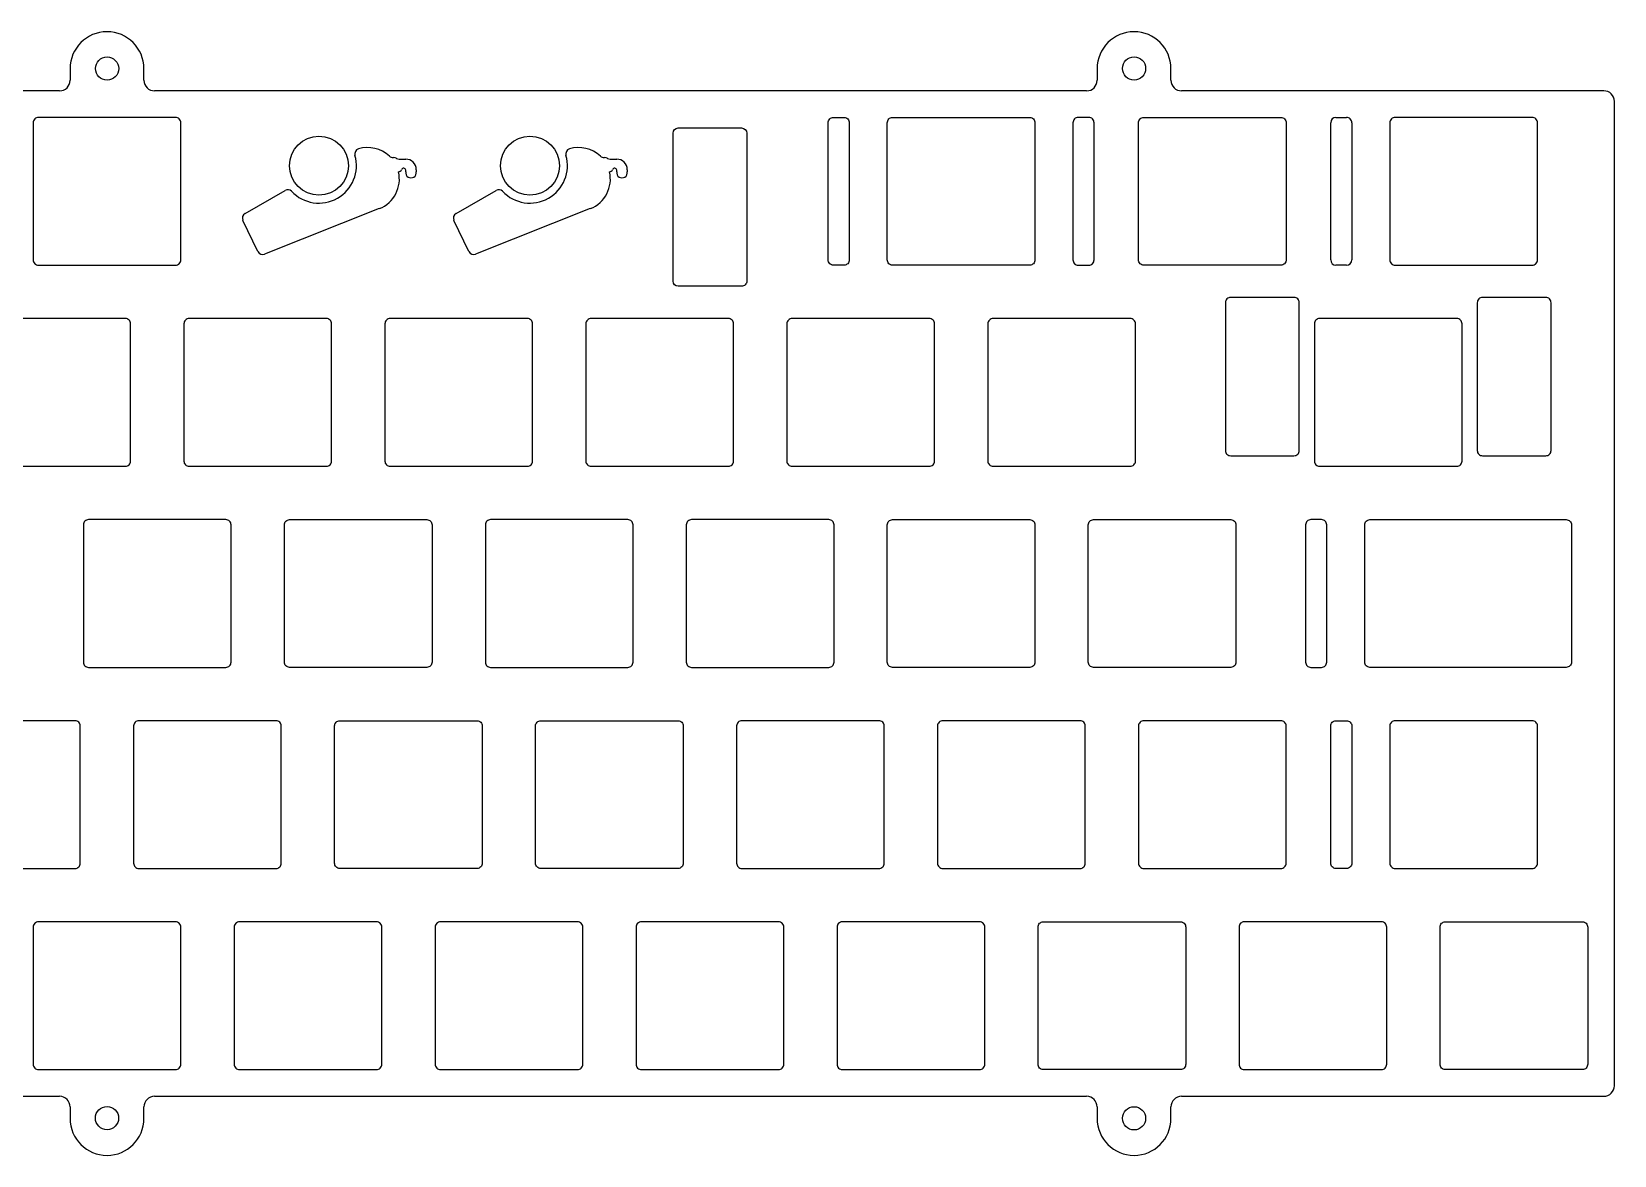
# Model space of a CAD drawing. Header units: millimetres. Extents: x -295 to 9, y 41 to 147.
# Drawn here: x -140.6 to 9.4, y 40.5 to 147 of the extents above; entities that cross this region are included whole.
import ezdxf

# ---------------------------------------------------------------- set-up
doc = ezdxf.new("R2010")
doc.units = ezdxf.units.MM
doc.layers.get('0').update_dxf_attribs({"linetype": 'CONTINUOUS'})

msp = doc.modelspace()

# ---------------------------------------------------------------- linework, layer by layer
for p, q in [((-136.93, 143.45), (-136.93, 142.35)), ((-136.93, 143.45), (-136.93, 142.35)), ((-129.93, 142.35), (-129.93, 143.45)), ((-129.93, 142.35), (-129.93, 143.45)), ((-39.58, 143.45), (-39.58, 142.35)), ((-39.58, 143.45), (-39.58, 142.35)), ((-32.58, 142.35), (-32.58, 143.45)), ((-32.58, 142.35), (-32.58, 143.45)), ((-137.93, 141.35), (-226.28, 141.35)), ((-137.93, 141.35), (-226.28, 141.35)), ((-40.58, 141.35), (-128.93, 141.35)), ((-40.58, 141.35), (-128.93, 141.35)), ((8.45, 141.35), (-31.58, 141.35)), ((8.45, 141.35), (-31.58, 141.35)), ((9.45, 47.1), (9.45, 140.35)), ((9.45, 47.1), (9.45, 140.35)), ((-17.44, 125.33), (-17.44, 138.33)), ((-17.44, 125.33), (-17.44, 138.33)), ((-16.94, 138.83), (-15.94, 138.83)), ((-16.94, 138.83), (-15.94, 138.83)), ((-15.44, 138.33), (-15.44, 125.33)), ((-15.44, 138.33), (-15.44, 125.33)), ((-106.32, 135.03), (-106.26, 135.03)), ((-106.32, 135.03), (-106.26, 135.03)), ((-86.32, 135.03), (-86.26, 135.03)), ((-86.32, 135.03), (-86.26, 135.03)), ((-106.01, 134.96), (-105.99, 134.95)), ((-106.01, 134.96), (-105.99, 134.95)), ((-105.74, 134.88), (-105.12, 134.88)), ((-105.74, 134.88), (-105.12, 134.88)), ((-105.12, 133.68), (-105.12, 133.83)), ((-105.12, 133.68), (-105.12, 133.83)), ((-104.12, 133.88), (-104.12, 133.68)), ((-104.12, 133.88), (-104.12, 133.68)), ((-86.01, 134.96), (-85.99, 134.95)), ((-86.01, 134.96), (-85.99, 134.95)), ((-85.74, 134.88), (-85.12, 134.88)), ((-85.74, 134.88), (-85.12, 134.88)), ((-85.12, 133.68), (-85.12, 133.83)), ((-85.12, 133.68), (-85.12, 133.83)), ((-84.12, 133.88), (-84.12, 133.68)), ((-84.12, 133.88), (-84.12, 133.68)), ((-120.35, 129.73), (-116.55, 131.92)), ((-120.35, 129.73), (-116.55, 131.92)), ((-100.35, 129.73), (-96.55, 131.92)), ((-100.35, 129.73), (-96.55, 131.92)), ((-119.13, 126.13), (-120.55, 129.08)), ((-119.13, 126.13), (-120.55, 129.08)), ((-107.62, 130.19), (-118.49, 125.89)), ((-107.62, 130.19), (-118.49, 125.89)), ((-99.13, 126.13), (-100.55, 129.08)), ((-99.13, 126.13), (-100.55, 129.08)), ((-87.62, 130.19), (-98.49, 125.89)), ((-87.62, 130.19), (-98.49, 125.89)), ((-15.94, 124.83), (-16.94, 124.83)), ((-15.94, 124.83), (-16.94, 124.83)), ((-226.28, 46.1), (-137.93, 46.1)), ((-226.28, 46.1), (-137.93, 46.1)), ((-136.93, 45.1), (-136.93, 44)), ((-136.93, 45.1), (-136.93, 44)), ((-129.93, 44), (-129.93, 45.1)), ((-129.93, 44), (-129.93, 45.1)), ((-128.93, 46.1), (-40.58, 46.1)), ((-128.93, 46.1), (-40.58, 46.1)), ((-39.58, 45.1), (-39.58, 44)), ((-39.58, 45.1), (-39.58, 44)), ((-32.58, 44), (-32.58, 45.1)), ((-32.58, 44), (-32.58, 45.1)), ((-31.58, 46.1), (8.45, 46.1)), ((-31.58, 46.1), (8.45, 46.1))]:
    msp.add_line(p, q)
for points in [[(-126.43, 125.33), (-126.43, 138.33, 0.414214), (-126.93, 138.83), (-139.93, 138.83, 0.414214), (-140.43, 138.33), (-140.43, 125.33, 0.414214), (-139.93, 124.83), (-126.93, 124.83, 0.414214)], [(-126.43, 125.33), (-126.43, 138.33, 0.414214), (-126.93, 138.83), (-139.93, 138.83, 0.414214), (-140.43, 138.33), (-140.43, 125.33, 0.414214), (-139.93, 124.83), (-126.93, 124.83, 0.414214)], [(-65.07, 138.33, -0.414214), (-64.57, 138.83), (-63.57, 138.83, -0.414214), (-63.07, 138.33), (-63.07, 125.33, -0.414214), (-63.57, 124.83), (-64.57, 124.83, -0.414214), (-65.07, 125.33)], [(-65.07, 138.33, -0.414214), (-64.57, 138.83), (-63.57, 138.83, -0.414214), (-63.07, 138.33), (-63.07, 125.33, -0.414214), (-63.57, 124.83), (-64.57, 124.83, -0.414214), (-65.07, 125.33)], [(-59.47, 138.33, -0.414214), (-58.97, 138.83), (-45.97, 138.83, -0.414214), (-45.47, 138.33), (-45.47, 125.33, -0.414214), (-45.97, 124.83), (-58.97, 124.83, -0.414214), (-59.47, 125.33)], [(-59.47, 138.33, -0.414214), (-58.97, 138.83), (-45.97, 138.83, -0.414214), (-45.47, 138.33), (-45.47, 125.33, -0.414214), (-45.97, 124.83), (-58.97, 124.83, -0.414214), (-59.47, 125.33)], [(-39.87, 125.33), (-39.87, 138.33, 0.414214), (-40.37, 138.83), (-41.37, 138.83, 0.414214), (-41.87, 138.33), (-41.87, 125.33, 0.414214), (-41.37, 124.83), (-40.37, 124.83, 0.414214)], [(-39.87, 125.33), (-39.87, 138.33, 0.414214), (-40.37, 138.83), (-41.37, 138.83, 0.414214), (-41.87, 138.33), (-41.87, 125.33, 0.414214), (-41.37, 124.83), (-40.37, 124.83, 0.414214)], [(-22.16, 138.83, -0.414214), (-21.66, 138.33), (-21.66, 125.33, -0.414214), (-22.16, 124.83), (-35.16, 124.83, -0.414214), (-35.66, 125.33), (-35.66, 138.33, -0.414214), (-35.16, 138.83)], [(-22.16, 138.83, -0.414214), (-21.66, 138.33), (-21.66, 125.33, -0.414214), (-22.16, 124.83), (-35.16, 124.83, -0.414214), (-35.66, 125.33), (-35.66, 138.33, -0.414214), (-35.16, 138.83)], [(-11.34, 124.83), (1.66, 124.83, 0.414214), (2.16, 125.33), (2.16, 138.33, 0.414214), (1.66, 138.83), (-11.34, 138.83, 0.414214), (-11.84, 138.33), (-11.84, 125.33, 0.414214)], [(-11.34, 124.83), (1.66, 124.83, 0.414214), (2.16, 125.33), (2.16, 138.33, 0.414214), (1.66, 138.83), (-11.34, 138.83, 0.414214), (-11.84, 138.33), (-11.84, 125.33, 0.414214)], [(-79.78, 137.33, -0.414213), (-79.28, 137.83), (-73.28, 137.83, -0.414213), (-72.78, 137.33), (-72.78, 123.33, -0.414215), (-73.28, 122.83), (-79.28, 122.83, -0.414213), (-79.78, 123.33)], [(-79.78, 137.33, -0.414213), (-79.28, 137.83), (-73.28, 137.83, -0.414213), (-72.78, 137.33), (-72.78, 123.33, -0.414215), (-73.28, 122.83), (-79.28, 122.83, -0.414213), (-79.78, 123.33)], [(-21.42, 106.78), (-21.41, 106.78), (-20.92, 106.78, 0.414214), (-20.42, 107.28), (-20.42, 121.28, 0.414214), (-20.92, 121.78), (-26.92, 121.78, 0.414214), (-27.42, 121.28), (-27.42, 107.28, 0.414214), (-26.92, 106.78), (-26.44, 106.78), (-26.42, 106.78)], [(-21.42, 106.78), (-21.41, 106.78), (-20.92, 106.78, 0.414214), (-20.42, 107.28), (-20.42, 121.28, 0.414214), (-20.92, 121.78), (-26.92, 121.78, 0.414214), (-27.42, 121.28), (-27.42, 107.28, 0.414214), (-26.92, 106.78), (-26.44, 106.78), (-26.42, 106.78)], [(3.45, 107.28), (3.45, 121.28, 0.414214), (2.95, 121.78), (-3.05, 121.78, 0.414214), (-3.55, 121.28), (-3.55, 107.28, 0.414214), (-3.05, 106.78), (-2.56, 106.78), (-2.55, 106.78), (2.45, 106.78), (2.47, 106.78), (2.95, 106.78, 0.414214)], [(3.45, 107.28), (3.45, 121.28, 0.414214), (2.95, 121.78), (-3.05, 121.78, 0.414214), (-3.55, 121.28), (-3.55, 107.28, 0.414214), (-3.05, 106.78), (-2.56, 106.78), (-2.55, 106.78), (2.45, 106.78), (2.47, 106.78), (2.95, 106.78, 0.414214)], [(-132.19, 105.78), (-132.18, 105.78), (-131.69, 105.78, 0.414214), (-131.19, 106.28), (-131.19, 119.28, 0.414214), (-131.69, 119.78), (-144.69, 119.78, 0.414214), (-145.19, 119.28), (-145.19, 106.28, 0.414214), (-144.69, 105.78), (-144.21, 105.78), (-144.19, 105.78)], [(-132.19, 105.78), (-132.18, 105.78), (-131.69, 105.78, 0.414214), (-131.19, 106.28), (-131.19, 119.28, 0.414214), (-131.69, 119.78), (-144.69, 119.78, 0.414214), (-145.19, 119.28), (-145.19, 106.28, 0.414214), (-144.69, 105.78), (-144.21, 105.78), (-144.19, 105.78)], [(-112.14, 106.28), (-112.14, 119.28, 0.414214), (-112.64, 119.78), (-125.64, 119.78, 0.414214), (-126.14, 119.28), (-126.14, 106.28, 0.414214), (-125.64, 105.78), (-125.16, 105.78), (-125.14, 105.78), (-113.14, 105.78), (-113.13, 105.78), (-112.64, 105.78, 0.414214)], [(-112.14, 106.28), (-112.14, 119.28, 0.414214), (-112.64, 119.78), (-125.64, 119.78, 0.414214), (-126.14, 119.28), (-126.14, 106.28, 0.414214), (-125.64, 105.78), (-125.16, 105.78), (-125.14, 105.78), (-113.14, 105.78), (-113.13, 105.78), (-112.64, 105.78, 0.414214)], [(-93.09, 106.28), (-93.09, 119.28, 0.414214), (-93.59, 119.78), (-106.59, 119.78, 0.414214), (-107.09, 119.28), (-107.09, 106.28, 0.414214), (-106.59, 105.78), (-106.11, 105.78), (-106.09, 105.78), (-94.09, 105.78), (-94.08, 105.78), (-93.59, 105.78, 0.414214)], [(-93.09, 106.28), (-93.09, 119.28, 0.414214), (-93.59, 119.78), (-106.59, 119.78, 0.414214), (-107.09, 119.28), (-107.09, 106.28, 0.414214), (-106.59, 105.78), (-106.11, 105.78), (-106.09, 105.78), (-94.09, 105.78), (-94.08, 105.78), (-93.59, 105.78, 0.414214)], [(-74.54, 119.78), (-87.54, 119.78, 0.414214), (-88.04, 119.28), (-88.04, 106.28, 0.414214), (-87.54, 105.78), (-87.06, 105.78), (-87.04, 105.78), (-75.04, 105.78), (-75.03, 105.78), (-74.54, 105.78, 0.414214), (-74.04, 106.28), (-74.04, 119.28, 0.414214)], [(-74.54, 119.78), (-87.54, 119.78, 0.414214), (-88.04, 119.28), (-88.04, 106.28, 0.414214), (-87.54, 105.78), (-87.06, 105.78), (-87.04, 105.78), (-75.04, 105.78), (-75.03, 105.78), (-74.54, 105.78, 0.414214), (-74.04, 106.28), (-74.04, 119.28, 0.414214)], [(-67.99, 105.78), (-55.99, 105.78), (-55.98, 105.78), (-55.49, 105.78, 0.414214), (-54.99, 106.28), (-54.99, 119.28, 0.414214), (-55.49, 119.78), (-68.49, 119.78, 0.414214), (-68.99, 119.28), (-68.99, 106.28, 0.414214), (-68.49, 105.78), (-68.01, 105.78)], [(-67.99, 105.78), (-55.99, 105.78), (-55.98, 105.78), (-55.49, 105.78, 0.414214), (-54.99, 106.28), (-54.99, 119.28, 0.414214), (-55.49, 119.78), (-68.49, 119.78, 0.414214), (-68.99, 119.28), (-68.99, 106.28, 0.414214), (-68.49, 105.78), (-68.01, 105.78)], [(-48.94, 105.78), (-36.94, 105.78), (-36.93, 105.78), (-36.44, 105.78, 0.414214), (-35.94, 106.28), (-35.94, 119.28, 0.414214), (-36.44, 119.78), (-49.44, 119.78, 0.414214), (-49.94, 119.28), (-49.94, 106.28, 0.414214), (-49.44, 105.78), (-48.96, 105.78)], [(-48.94, 105.78), (-36.94, 105.78), (-36.93, 105.78), (-36.44, 105.78, 0.414214), (-35.94, 106.28), (-35.94, 119.28, 0.414214), (-36.44, 119.78), (-49.44, 119.78, 0.414214), (-49.94, 119.28), (-49.94, 106.28, 0.414214), (-49.44, 105.78), (-48.96, 105.78)], [(-17.99, 105.78), (-5.99, 105.78), (-5.97, 105.78), (-5.49, 105.78, 0.414214), (-4.99, 106.28), (-4.99, 119.28, 0.414214), (-5.49, 119.78), (-18.49, 119.78, 0.414214), (-18.99, 119.28), (-18.99, 106.28, 0.414214), (-18.49, 105.78), (-18, 105.78)], [(-17.99, 105.78), (-5.99, 105.78), (-5.97, 105.78), (-5.49, 105.78, 0.414214), (-4.99, 106.28), (-4.99, 119.28, 0.414214), (-5.49, 119.78), (-18.49, 119.78, 0.414214), (-18.99, 119.28), (-18.99, 106.28, 0.414214), (-18.49, 105.78), (-18, 105.78)], [(-121.67, 87.23), (-121.67, 100.23, 0.414214), (-122.17, 100.73), (-135.17, 100.73, 0.414214), (-135.67, 100.23), (-135.67, 87.23, 0.414214), (-135.17, 86.73), (-134.68, 86.73), (-134.67, 86.73), (-122.67, 86.73), (-122.65, 86.73), (-122.17, 86.73, 0.414214)], [(-121.67, 87.23), (-121.67, 100.23, 0.414214), (-122.17, 100.73), (-135.17, 100.73, 0.414214), (-135.67, 100.23), (-135.67, 87.23, 0.414214), (-135.17, 86.73), (-134.68, 86.73), (-134.67, 86.73), (-122.67, 86.73), (-122.65, 86.73), (-122.17, 86.73, 0.414214)], [(-116.62, 100.23, -0.414214), (-116.12, 100.73), (-103.12, 100.73, -0.414214), (-102.62, 100.23), (-102.62, 87.23, -0.414214), (-103.12, 86.73), (-103.6, 86.73), (-103.62, 86.73), (-115.62, 86.73), (-115.63, 86.73), (-116.12, 86.73, -0.414214), (-116.62, 87.23)], [(-116.62, 100.23, -0.414214), (-116.12, 100.73), (-103.12, 100.73, -0.414214), (-102.62, 100.23), (-102.62, 87.23, -0.414214), (-103.12, 86.73), (-103.6, 86.73), (-103.62, 86.73), (-115.62, 86.73), (-115.63, 86.73), (-116.12, 86.73, -0.414214), (-116.62, 87.23)], [(-97.57, 100.23), (-97.57, 87.23, 0.414214), (-97.07, 86.73), (-96.58, 86.73), (-96.57, 86.73), (-84.57, 86.73), (-84.55, 86.73), (-84.07, 86.73, 0.414214), (-83.57, 87.23), (-83.57, 100.23, 0.414214), (-84.07, 100.73), (-97.07, 100.73, 0.414214)], [(-97.57, 100.23), (-97.57, 87.23, 0.414214), (-97.07, 86.73), (-96.58, 86.73), (-96.57, 86.73), (-84.57, 86.73), (-84.55, 86.73), (-84.07, 86.73, 0.414214), (-83.57, 87.23), (-83.57, 100.23, 0.414214), (-84.07, 100.73), (-97.07, 100.73, 0.414214)], [(-78.02, 86.73), (-77.53, 86.73), (-77.52, 86.73), (-65.52, 86.73), (-65.5, 86.73), (-65.02, 86.73, 0.414214), (-64.52, 87.23), (-64.52, 100.23, 0.414214), (-65.02, 100.73), (-78.02, 100.73, 0.414214), (-78.52, 100.23), (-78.52, 87.23, 0.414214)], [(-78.02, 86.73), (-77.53, 86.73), (-77.52, 86.73), (-65.52, 86.73), (-65.5, 86.73), (-65.02, 86.73, 0.414214), (-64.52, 87.23), (-64.52, 100.23, 0.414214), (-65.02, 100.73), (-78.02, 100.73, 0.414214), (-78.52, 100.23), (-78.52, 87.23, 0.414214)], [(-45.47, 87.23, -0.414214), (-45.97, 86.73), (-46.45, 86.73), (-46.47, 86.73), (-58.47, 86.73), (-58.48, 86.73), (-58.97, 86.73, -0.414214), (-59.47, 87.23), (-59.47, 100.23, -0.414214), (-58.97, 100.73), (-45.97, 100.73, -0.414214), (-45.47, 100.23)], [(-45.47, 87.23, -0.414214), (-45.97, 86.73), (-46.45, 86.73), (-46.47, 86.73), (-58.47, 86.73), (-58.48, 86.73), (-58.97, 86.73, -0.414214), (-59.47, 87.23), (-59.47, 100.23, -0.414214), (-58.97, 100.73), (-45.97, 100.73, -0.414214), (-45.47, 100.23)], [(-26.42, 87.23, -0.414214), (-26.92, 86.73), (-27.4, 86.73), (-27.42, 86.73), (-39.42, 86.73), (-39.43, 86.73), (-39.92, 86.73, -0.414214), (-40.42, 87.23), (-40.42, 100.23, -0.414214), (-39.92, 100.73), (-26.92, 100.73, -0.414214), (-26.42, 100.23)], [(-26.42, 87.23, -0.414214), (-26.92, 86.73), (-27.4, 86.73), (-27.42, 86.73), (-39.42, 86.73), (-39.43, 86.73), (-39.92, 86.73, -0.414214), (-40.42, 87.23), (-40.42, 100.23, -0.414214), (-39.92, 100.73), (-26.92, 100.73, -0.414214), (-26.42, 100.23)], [(-18.84, 86.73), (-18.81, 86.73), (-18.32, 86.73, 0.414214), (-17.82, 87.23), (-17.82, 100.23, 0.414214), (-18.32, 100.73), (-19.32, 100.73, 0.414214), (-19.82, 100.23), (-19.82, 87.23, 0.414214), (-19.32, 86.73)], [(-18.84, 86.73), (-18.81, 86.73), (-18.32, 86.73, 0.414214), (-17.82, 87.23), (-17.82, 100.23, 0.414214), (-18.32, 100.73), (-19.32, 100.73, 0.414214), (-19.82, 100.23), (-19.82, 87.23, 0.414214), (-19.32, 86.73)], [(4.88, 100.73, -0.414214), (5.38, 100.23), (5.38, 87.23, -0.414214), (4.88, 86.73), (4.39, 86.73), (4.36, 86.73), (3.55, 86.73), (3.54, 86.73), (-13.22, 86.73), (-13.24, 86.73), (-13.72, 86.73, -0.414214), (-14.22, 87.23), (-14.22, 100.23, -0.414214), (-13.72, 100.73)], [(4.88, 100.73, -0.414214), (5.38, 100.23), (5.38, 87.23, -0.414214), (4.88, 86.73), (4.39, 86.73), (4.36, 86.73), (3.55, 86.73), (3.54, 86.73), (-13.22, 86.73), (-13.24, 86.73), (-13.72, 86.73, -0.414214), (-14.22, 87.23), (-14.22, 100.23, -0.414214), (-13.72, 100.73)], [(-149.46, 67.68), (-148.97, 67.68), (-148.96, 67.68), (-136.96, 67.68), (-136.94, 67.68), (-136.46, 67.68, 0.414214), (-135.96, 68.18), (-135.96, 81.18, 0.414214), (-136.46, 81.68), (-149.46, 81.68, 0.414214), (-149.96, 81.18), (-149.96, 68.18, 0.414214)], [(-149.46, 67.68), (-148.97, 67.68), (-148.96, 67.68), (-136.96, 67.68), (-136.94, 67.68), (-136.46, 67.68, 0.414214), (-135.96, 68.18), (-135.96, 81.18, 0.414214), (-136.46, 81.68), (-149.46, 81.68, 0.414214), (-149.96, 81.18), (-149.96, 68.18, 0.414214)], [(-130.91, 81.18), (-130.91, 68.18, 0.414214), (-130.41, 67.68), (-129.92, 67.68), (-129.91, 67.68), (-117.91, 67.68), (-117.89, 67.68), (-117.41, 67.68, 0.414214), (-116.91, 68.18), (-116.91, 81.18, 0.414214), (-117.41, 81.68), (-130.41, 81.68, 0.414214)], [(-130.91, 81.18), (-130.91, 68.18, 0.414214), (-130.41, 67.68), (-129.92, 67.68), (-129.91, 67.68), (-117.91, 67.68), (-117.89, 67.68), (-117.41, 67.68, 0.414214), (-116.91, 68.18), (-116.91, 81.18, 0.414214), (-117.41, 81.68), (-130.41, 81.68, 0.414214)], [(-97.86, 68.18, -0.414214), (-98.36, 67.68), (-98.84, 67.68), (-98.86, 67.68), (-110.86, 67.68), (-110.87, 67.68), (-111.36, 67.68, -0.414214), (-111.86, 68.18), (-111.86, 81.18, -0.414214), (-111.36, 81.68), (-98.36, 81.68, -0.414214), (-97.86, 81.18)], [(-97.86, 68.18, -0.414214), (-98.36, 67.68), (-98.84, 67.68), (-98.86, 67.68), (-110.86, 67.68), (-110.87, 67.68), (-111.36, 67.68, -0.414214), (-111.86, 68.18), (-111.86, 81.18, -0.414214), (-111.36, 81.68), (-98.36, 81.68, -0.414214), (-97.86, 81.18)], [(-92.81, 81.18, -0.414214), (-92.31, 81.68), (-79.31, 81.68, -0.414214), (-78.81, 81.18), (-78.81, 68.18, -0.414214), (-79.31, 67.68), (-79.79, 67.68), (-79.81, 67.68), (-91.81, 67.68), (-91.82, 67.68), (-92.31, 67.68, -0.414214), (-92.81, 68.18)], [(-92.81, 81.18, -0.414214), (-92.31, 81.68), (-79.31, 81.68, -0.414214), (-78.81, 81.18), (-78.81, 68.18, -0.414214), (-79.31, 67.68), (-79.79, 67.68), (-79.81, 67.68), (-91.81, 67.68), (-91.82, 67.68), (-92.31, 67.68, -0.414214), (-92.81, 68.18)], [(-60.74, 67.68), (-60.26, 67.68, 0.414214), (-59.76, 68.18), (-59.76, 81.18, 0.414214), (-60.26, 81.68), (-73.25, 81.68, 0.414214), (-73.75, 81.18), (-73.75, 68.18, 0.414214), (-73.25, 67.68), (-72.77, 67.68), (-72.75, 67.68), (-60.76, 67.68)], [(-60.74, 67.68), (-60.26, 67.68, 0.414214), (-59.76, 68.18), (-59.76, 81.18, 0.414214), (-60.26, 81.68), (-73.25, 81.68, 0.414214), (-73.75, 81.18), (-73.75, 68.18, 0.414214), (-73.25, 67.68), (-72.77, 67.68), (-72.75, 67.68), (-60.76, 67.68)], [(-41.2, 81.68), (-54.21, 81.68, 0.414214), (-54.71, 81.18), (-54.71, 68.18, 0.414214), (-54.21, 67.68), (-53.72, 67.68), (-53.7, 67.68), (-41.7, 67.68), (-41.69, 67.68), (-41.2, 67.68, 0.414214), (-40.71, 68.18), (-40.71, 81.18, 0.414214)], [(-41.2, 81.68), (-54.21, 81.68, 0.414214), (-54.71, 81.18), (-54.71, 68.18, 0.414214), (-54.21, 67.68), (-53.72, 67.68), (-53.7, 67.68), (-41.7, 67.68), (-41.69, 67.68), (-41.2, 67.68, 0.414214), (-40.71, 68.18), (-40.71, 81.18, 0.414214)], [(-21.66, 68.18), (-21.66, 81.18, 0.414214), (-22.16, 81.68), (-35.16, 81.68, 0.414214), (-35.66, 81.18), (-35.66, 68.18, 0.414214), (-35.16, 67.68), (-34.67, 67.68), (-34.66, 67.68), (-22.66, 67.68), (-22.64, 67.68), (-22.16, 67.68, 0.414214)], [(-21.66, 68.18), (-21.66, 81.18, 0.414214), (-22.16, 81.68), (-35.16, 81.68, 0.414214), (-35.66, 81.18), (-35.66, 68.18, 0.414214), (-35.16, 67.68), (-34.67, 67.68), (-34.66, 67.68), (-22.66, 67.68), (-22.64, 67.68), (-22.16, 67.68, 0.414214)], [(-15.44, 68.18, -0.414214), (-15.94, 67.68), (-16.43, 67.68), (-16.46, 67.68), (-16.94, 67.68, -0.414214), (-17.44, 68.18), (-17.44, 81.18, -0.414214), (-16.94, 81.68), (-15.94, 81.68, -0.414214), (-15.44, 81.18)], [(-15.44, 68.18, -0.414214), (-15.94, 67.68), (-16.43, 67.68), (-16.46, 67.68), (-16.94, 67.68, -0.414214), (-17.44, 68.18), (-17.44, 81.18, -0.414214), (-16.94, 81.68), (-15.94, 81.68, -0.414214), (-15.44, 81.18)], [(-11.34, 67.68), (-10.86, 67.68), (-10.84, 67.68), (1.16, 67.68), (1.17, 67.68), (1.66, 67.68, 0.414214), (2.16, 68.18), (2.16, 81.18, 0.414214), (1.66, 81.68), (-11.34, 81.68, 0.414214), (-11.84, 81.18), (-11.84, 68.18, 0.414214)], [(-11.34, 67.68), (-10.86, 67.68), (-10.84, 67.68), (1.16, 67.68), (1.17, 67.68), (1.66, 67.68, 0.414214), (2.16, 68.18), (2.16, 81.18, 0.414214), (1.66, 81.68), (-11.34, 81.68, 0.414214), (-11.84, 81.18), (-11.84, 68.18, 0.414214)], [(-139.44, 48.63), (-139.43, 48.63), (-127.43, 48.63), (-127.42, 48.63), (-126.93, 48.63, 0.414214), (-126.43, 49.13), (-126.43, 62.13, 0.414214), (-126.93, 62.63), (-139.93, 62.63, 0.414214), (-140.43, 62.13), (-140.43, 49.13, 0.414214), (-139.93, 48.63)], [(-139.44, 48.63), (-139.43, 48.63), (-127.43, 48.63), (-127.42, 48.63), (-126.93, 48.63, 0.414214), (-126.43, 49.13), (-126.43, 62.13, 0.414214), (-126.93, 62.63), (-139.93, 62.63, 0.414214), (-140.43, 62.13), (-140.43, 49.13, 0.414214), (-139.93, 48.63)], [(-108.38, 48.63), (-108.37, 48.63), (-107.88, 48.63, 0.414214), (-107.38, 49.13), (-107.38, 62.13, 0.414214), (-107.88, 62.63), (-120.88, 62.63, 0.414214), (-121.38, 62.13), (-121.38, 49.13, 0.414214), (-120.88, 48.63), (-120.39, 48.63), (-120.38, 48.63)], [(-108.38, 48.63), (-108.37, 48.63), (-107.88, 48.63, 0.414214), (-107.38, 49.13), (-107.38, 62.13, 0.414214), (-107.88, 62.63), (-120.88, 62.63, 0.414214), (-121.38, 62.13), (-121.38, 49.13, 0.414214), (-120.88, 48.63), (-120.39, 48.63), (-120.38, 48.63)], [(-88.33, 49.13), (-88.33, 62.13, 0.414214), (-88.83, 62.63), (-101.83, 62.63, 0.414214), (-102.33, 62.13), (-102.33, 49.13, 0.414214), (-101.83, 48.63), (-101.34, 48.63), (-101.33, 48.63), (-89.33, 48.63), (-89.32, 48.63), (-88.83, 48.63, 0.414214)], [(-88.33, 49.13), (-88.33, 62.13, 0.414214), (-88.83, 62.63), (-101.83, 62.63, 0.414214), (-102.33, 62.13), (-102.33, 49.13, 0.414214), (-101.83, 48.63), (-101.34, 48.63), (-101.33, 48.63), (-89.33, 48.63), (-89.32, 48.63), (-88.83, 48.63, 0.414214)], [(-82.29, 48.63), (-82.28, 48.63), (-70.28, 48.63), (-70.27, 48.63), (-69.78, 48.63, 0.414214), (-69.28, 49.13), (-69.28, 62.13, 0.414214), (-69.78, 62.63), (-82.78, 62.63, 0.414214), (-83.28, 62.13), (-83.28, 49.13, 0.414214), (-82.78, 48.63)], [(-82.29, 48.63), (-82.28, 48.63), (-70.28, 48.63), (-70.27, 48.63), (-69.78, 48.63, 0.414214), (-69.28, 49.13), (-69.28, 62.13, 0.414214), (-69.78, 62.63), (-82.78, 62.63, 0.414214), (-83.28, 62.13), (-83.28, 49.13, 0.414214), (-82.78, 48.63)], [(-63.24, 48.63), (-63.23, 48.63), (-51.23, 48.63), (-51.22, 48.63), (-50.73, 48.63, 0.414214), (-50.23, 49.13), (-50.23, 62.13, 0.414214), (-50.73, 62.63), (-63.73, 62.63, 0.414214), (-64.23, 62.13), (-64.23, 49.13, 0.414214), (-63.73, 48.63)], [(-63.24, 48.63), (-63.23, 48.63), (-51.23, 48.63), (-51.22, 48.63), (-50.73, 48.63, 0.414214), (-50.23, 49.13), (-50.23, 62.13, 0.414214), (-50.73, 62.63), (-63.73, 62.63, 0.414214), (-64.23, 62.13), (-64.23, 49.13, 0.414214), (-63.73, 48.63)], [(-45.18, 62.13, -0.414214), (-44.68, 62.63), (-31.68, 62.63, -0.414214), (-31.18, 62.13), (-31.18, 49.13, -0.414214), (-31.68, 48.63), (-32.17, 48.63), (-32.18, 48.63), (-44.18, 48.63), (-44.19, 48.63), (-44.68, 48.63, -0.414214), (-45.18, 49.13)], [(-45.18, 62.13, -0.414214), (-44.68, 62.63), (-31.68, 62.63, -0.414214), (-31.18, 62.13), (-31.18, 49.13, -0.414214), (-31.68, 48.63), (-32.17, 48.63), (-32.18, 48.63), (-44.18, 48.63), (-44.19, 48.63), (-44.68, 48.63, -0.414214), (-45.18, 49.13)], [(-25.63, 48.63), (-25.14, 48.63), (-25.13, 48.63), (-13.13, 48.63), (-13.12, 48.63), (-12.63, 48.63, 0.414214), (-12.13, 49.13), (-12.13, 62.13, 0.414214), (-12.63, 62.63), (-25.63, 62.63, 0.414214), (-26.13, 62.13), (-26.13, 49.13, 0.414214)], [(-25.63, 48.63), (-25.14, 48.63), (-25.13, 48.63), (-13.13, 48.63), (-13.12, 48.63), (-12.63, 48.63, 0.414214), (-12.13, 49.13), (-12.13, 62.13, 0.414214), (-12.63, 62.63), (-25.63, 62.63, 0.414214), (-26.13, 62.13), (-26.13, 49.13, 0.414214)], [(-7.08, 62.13, -0.414214), (-6.58, 62.63), (6.42, 62.63, -0.414214), (6.92, 62.13), (6.92, 49.13, -0.414214), (6.42, 48.63), (5.93, 48.63), (5.92, 48.63), (-6.08, 48.63), (-6.09, 48.63), (-6.58, 48.63, -0.414214), (-7.08, 49.13)], [(-7.08, 62.13, -0.414214), (-6.58, 62.63), (6.42, 62.63, -0.414214), (6.92, 62.13), (6.92, 49.13, -0.414214), (6.42, 48.63), (5.93, 48.63), (5.92, 48.63), (-6.08, 48.63), (-6.09, 48.63), (-6.58, 48.63, -0.414214), (-7.08, 49.13)]]:
    msp.add_lwpolyline(points, format="xyb", close=True)
for centre, radius in [((-133.42, 143.46), 1.1), ((-133.42, 143.46), 1.1), ((-36.08, 143.47), 1.1), ((-36.08, 143.47), 1.1), ((-113.34, 134.26), 2.8), ((-113.34, 134.26), 2.8), ((-93.34, 134.26), 2.8), ((-93.34, 134.26), 2.8), ((-133.43, 44.03), 1.1), ((-133.43, 44.03), 1.1), ((-36.08, 44.01), 1.1), ((-36.08, 44.01), 1.1)]:
    msp.add_circle(centre, radius)
for centre, radius, start, end in [((-133.43, 143.45), 3.5, 0, 180), ((-133.43, 143.45), 3.5, 0, 180), ((-36.08, 143.45), 3.5, 0, 180), ((-36.08, 143.45), 3.5, 0, 180), ((-137.93, 142.35), 1, -90, 0), ((-137.93, 142.35), 1, -90, 0), ((-128.93, 142.35), 1, 180, 270), ((-128.93, 142.35), 1, 180, 270), ((-40.58, 142.35), 1, -90, 0), ((-40.58, 142.35), 1, -90, 0), ((-31.58, 142.35), 1, 180, 270), ((-31.58, 142.35), 1, 180, 270), ((8.45, 140.35), 1, 0, 90), ((8.45, 140.35), 1, 0, 90), ((-16.94, 138.33), 0.5, 90.0001, 179.9999), ((-16.94, 138.33), 0.5, 90.0001, 179.9999), ((-15.94, 138.33), 0.5, 0, 90.0001), ((-15.94, 138.33), 0.5, 0, 90.0001), ((-113.34, 134.26), 3.55, -136.9082, 15.9883), ((-113.34, 134.26), 3.55, -136.9082, 15.9883), ((-109.45, 135.37), 0.5, 107.0175, 195.9884), ((-109.45, 135.37), 0.5, 107.0175, 195.9884), ((-108.72, 132.98), 3, 46.7668, 107.0176), ((-108.72, 132.98), 3, 46.7668, 107.0176), ((-106.32, 135.53), 0.5, 226.7669, 270.0001), ((-106.32, 135.53), 0.5, 226.7669, 270.0001), ((-106.26, 134.53), 0.5, 60, 90), ((-106.26, 134.53), 0.5, 60, 90), ((-93.34, 134.26), 3.55, -136.9082, 15.9883), ((-93.34, 134.26), 3.55, -136.9082, 15.9883), ((-89.45, 135.37), 0.5, 107.0175, 195.9883), ((-89.45, 135.37), 0.5, 107.0175, 195.9883), ((-88.72, 132.98), 3, 46.7668, 107.0176), ((-88.72, 132.98), 3, 46.7668, 107.0176), ((-86.32, 135.53), 0.5, 226.7669, 270), ((-86.32, 135.53), 0.5, 226.7669, 270), ((-86.26, 134.53), 0.5, 60, 90), ((-86.26, 134.53), 0.5, 60, 90), ((-108.72, 132.98), 3, -68.4054, 13.47), ((-108.72, 132.98), 3, -68.4054, 13.47), ((-105.74, 135.38), 0.5, 240, 270), ((-105.74, 135.38), 0.5, 240, 270), ((-105.81, 134.02), 0.339, 270.8434, 332.8915), ((-105.81, 134.02), 0.339, 270.8434, 332.8915), ((-105.31, 133.83), 0.195, 0.0103, 168.9276), ((-105.31, 133.83), 0.195, 0.0103, 168.9276), ((-104.62, 133.61), 0.506, -188.4855, 8.4855), ((-104.62, 133.61), 0.506, -188.4855, 8.4855), ((-105.12, 133.88), 1, 0, 90), ((-105.12, 133.88), 1, 0, 90), ((-88.72, 132.98), 3, -68.4054, 13.47), ((-88.72, 132.98), 3, -68.4054, 13.47), ((-85.74, 135.38), 0.5, 240, 270), ((-85.74, 135.38), 0.5, 240, 270), ((-85.81, 134.02), 0.339, 270.8434, 332.8917), ((-85.81, 134.02), 0.339, 270.8434, 332.8917), ((-85.31, 133.83), 0.195, 0.0103, 168.9273), ((-85.31, 133.83), 0.195, 0.0103, 168.9273), ((-84.62, 133.61), 0.506, -188.4855, 8.4856), ((-84.62, 133.61), 0.506, -188.4855, 8.4856), ((-85.12, 133.88), 1, 0, 90), ((-85.12, 133.88), 1, 0, 90), ((-116.3, 131.49), 0.5, 43.0918, 120.0054), ((-116.3, 131.49), 0.5, 43.0918, 120.0054), ((-96.3, 131.49), 0.5, 43.0918, 120.0055), ((-96.3, 131.49), 0.5, 43.0918, 120.0055), ((-120.1, 129.3), 0.5, 120.0054, 205.8001), ((-120.1, 129.3), 0.5, 120.0054, 205.8001), ((-100.1, 129.3), 0.5, 120.0054, 205.8), ((-100.1, 129.3), 0.5, 120.0054, 205.8), ((-118.68, 126.35), 0.5, 205.8, 291.5947), ((-118.68, 126.35), 0.5, 205.8, 291.5947), ((-98.68, 126.35), 0.5, 205.8, 291.5946), ((-98.68, 126.35), 0.5, 205.8, 291.5946), ((-16.94, 125.33), 0.5, 180.0001, 270), ((-16.94, 125.33), 0.5, 180.0001, 270), ((-15.94, 125.33), 0.5, -90, 0), ((-15.94, 125.33), 0.5, -90, 0), ((8.45, 47.1), 1, -90, 0), ((8.45, 47.1), 1, -90, 0), ((-137.93, 45.1), 1, 0, 90), ((-137.93, 45.1), 1, 0, 90), ((-128.93, 45.1), 1, 90, 180), ((-128.93, 45.1), 1, 90, 180), ((-40.58, 45.1), 1, 0, 90), ((-40.58, 45.1), 1, 0, 90), ((-31.58, 45.1), 1, 90, 180), ((-31.58, 45.1), 1, 90, 180), ((-133.43, 44), 3.5, -180, 0), ((-133.43, 44), 3.5, -180, 0), ((-36.08, 44), 3.5, -180, 0), ((-36.08, 44), 3.5, -180, 0)]:
    msp.add_arc(centre, radius, start, end)

doc.saveas('drawing.dxf')
